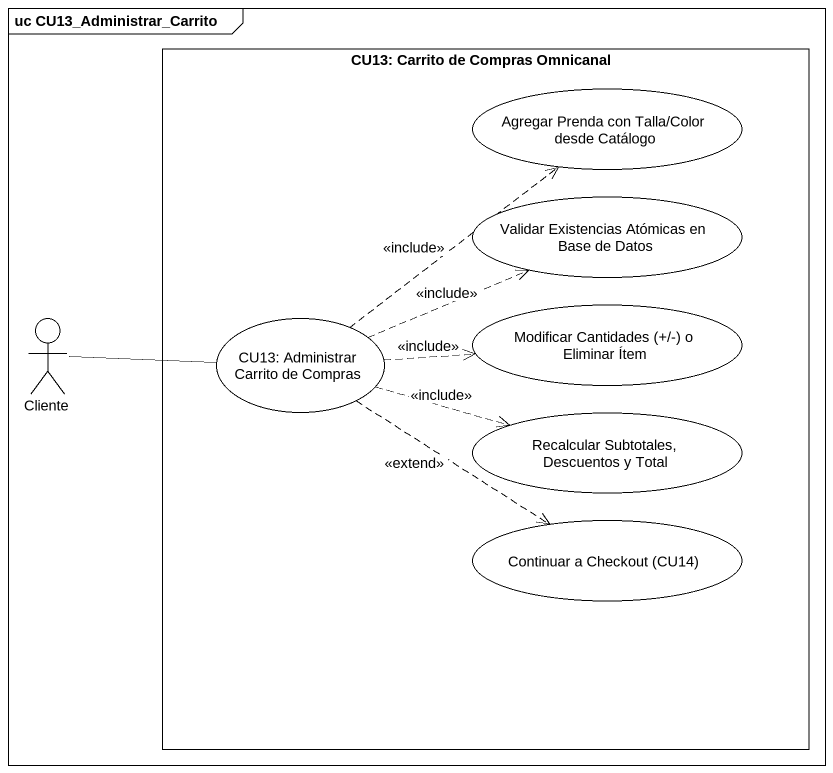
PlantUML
@startuml
mainframe uc CU13_Administrar_Carrito
rectangle "CU13: Carrito de Compras Omnicanal" as CU13_Carrito_de_Compras {
  usecase "Agregar Prenda con Talla/Color desde Catálogo" as Agregar_Prenda_con_Talla
  usecase "Validar Existencias Atómicas en Base de Datos" as Validar_Existencias
  usecase "CU13: Administrar Carrito de Compras" as CU13_Administrar_Carrito_de
  usecase "Modificar Cantidades (+/-) o Eliminar Ítem" as Modificar_Cantidades_o
  usecase "Recalcular Subtotales, Descuentos y Total" as Recalcular_Subtotales
  usecase "Continuar a Checkout (CU14)" as Continuar_a_Checkout_CU14
}
actor Cliente
Cliente -right- CU13_Administrar_Carrito_de
CU13_Administrar_Carrito_de .up.> Agregar_Prenda_con_Talla : <<include>>
CU13_Administrar_Carrito_de .right.> Validar_Existencias : <<include>>
CU13_Administrar_Carrito_de .right.> Modificar_Cantidades_o : <<include>>
CU13_Administrar_Carrito_de .right.> Recalcular_Subtotales : <<include>>
CU13_Administrar_Carrito_de ..> Continuar_a_Checkout_CU14 : <<extend>>
@enduml
